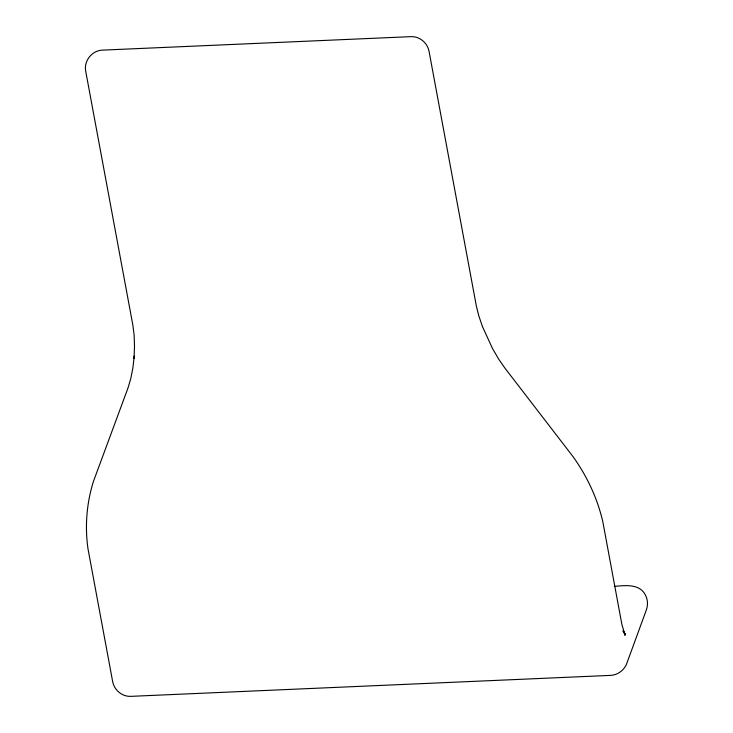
<?xml version="1.0" encoding="UTF-8"?>
<svg xmlns="http://www.w3.org/2000/svg" width="733" height="733" viewBox="0 0 733 733"><rect width="100%" height="100%" fill="white"/><g stroke="black" fill="none" stroke-linecap="round" stroke-linejoin="round"><path stroke-width="1.1" d="M614.3 586.409C624.763 585.456 639.506 583.441 645.306 594.875C647.954 599.612 648.109 605.339 646.194 610.369L626.339 664.639C623.471 670.677 617.58 674.91 610.873 675.368L130.886 696.35C122.182 696.799 114.321 690.211 112.69 681.745L87.978 548.724C84.771 526.285 86.65 502.985 93.457 481.361L127.973 388.05L130.731 378.842L132.875 367.948L134.258 356.11L133.992 358.547L134.515 346.535L134.139 335.201L132.893 325.315L85.642 70.872C83.864 60.729 91.992 50.595 102.272 50.137L410.828 36.65C419.542 36.201 427.394 42.789 429.034 51.255L476.285 305.698L478.704 315.529L482.516 326.707L492.457 348.413L498.669 359.097L504.863 368.039L573.206 456.861C587.032 476.267 597.422 498.367 602.792 521.612L621.859 624.278L625.084 635.383L623.728 631.736L625.386 634.302L622.738 630.866"/></g></svg>
